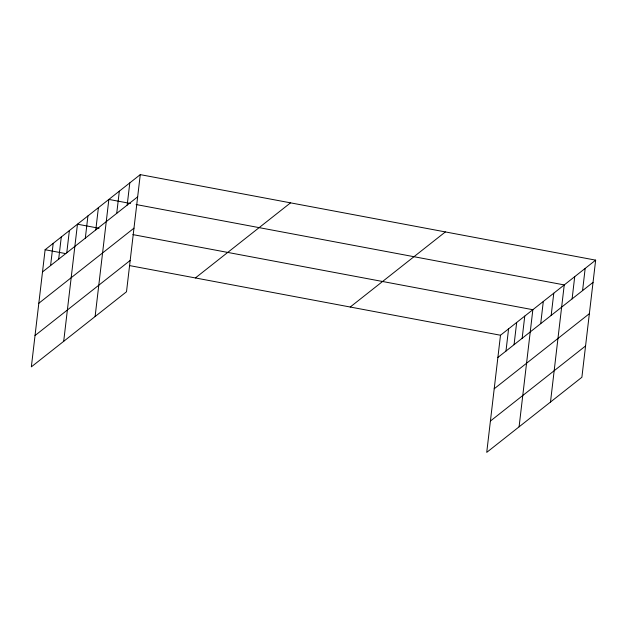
<?xml version="1.0" encoding="UTF-8"?>
<svg xmlns="http://www.w3.org/2000/svg" width="627" height="627" viewBox="0 0 627 627"><rect width="100%" height="100%" fill="white"/><g stroke="black" fill="none" stroke-linecap="round" stroke-linejoin="round"><path stroke-width="0.94" d="M140.268 174.627L45.113 249.734L31.35 366.858L126.505 291.759L140.268 174.627L595.65 260.142L581.887 377.266L486.732 452.373L500.495 335.241L595.65 260.142M50.591 265.558L53.201 243.354M58.679 259.178L61.289 236.967M66.768 252.791L69.378 230.579M63.703 341.323L77.466 224.2L99.066 228.259M85.319 238.15L87.929 215.939M95.79 229.89L98.4 207.678M95.108 316.541L108.863 199.417L130.463 203.469M116.724 213.368L119.334 191.157M127.187 205.1L129.797 182.896M505.973 351.073L508.583 328.861M514.062 344.685L516.672 322.474M522.15 338.306L524.76 316.094M519.085 426.83L532.848 309.707L132.877 234.608M540.701 323.657L543.311 301.446M551.172 315.397L553.782 293.185M550.49 402.048L564.245 284.924L136.098 204.527M572.106 298.875L574.716 276.664M582.577 290.614L585.179 268.403M42.503 271.946L137.658 196.839M38.819 303.264L133.974 228.165M35.026 335.539L130.189 260.432M195.389 277.949L290.544 202.85M350.219 307.026L445.374 231.919M497.885 357.453L593.04 282.354M494.209 388.779L589.364 313.672M490.416 421.046L585.571 345.947M45.113 249.734L65.772 253.614M129.64 265.605L500.495 335.241"/></g></svg>
